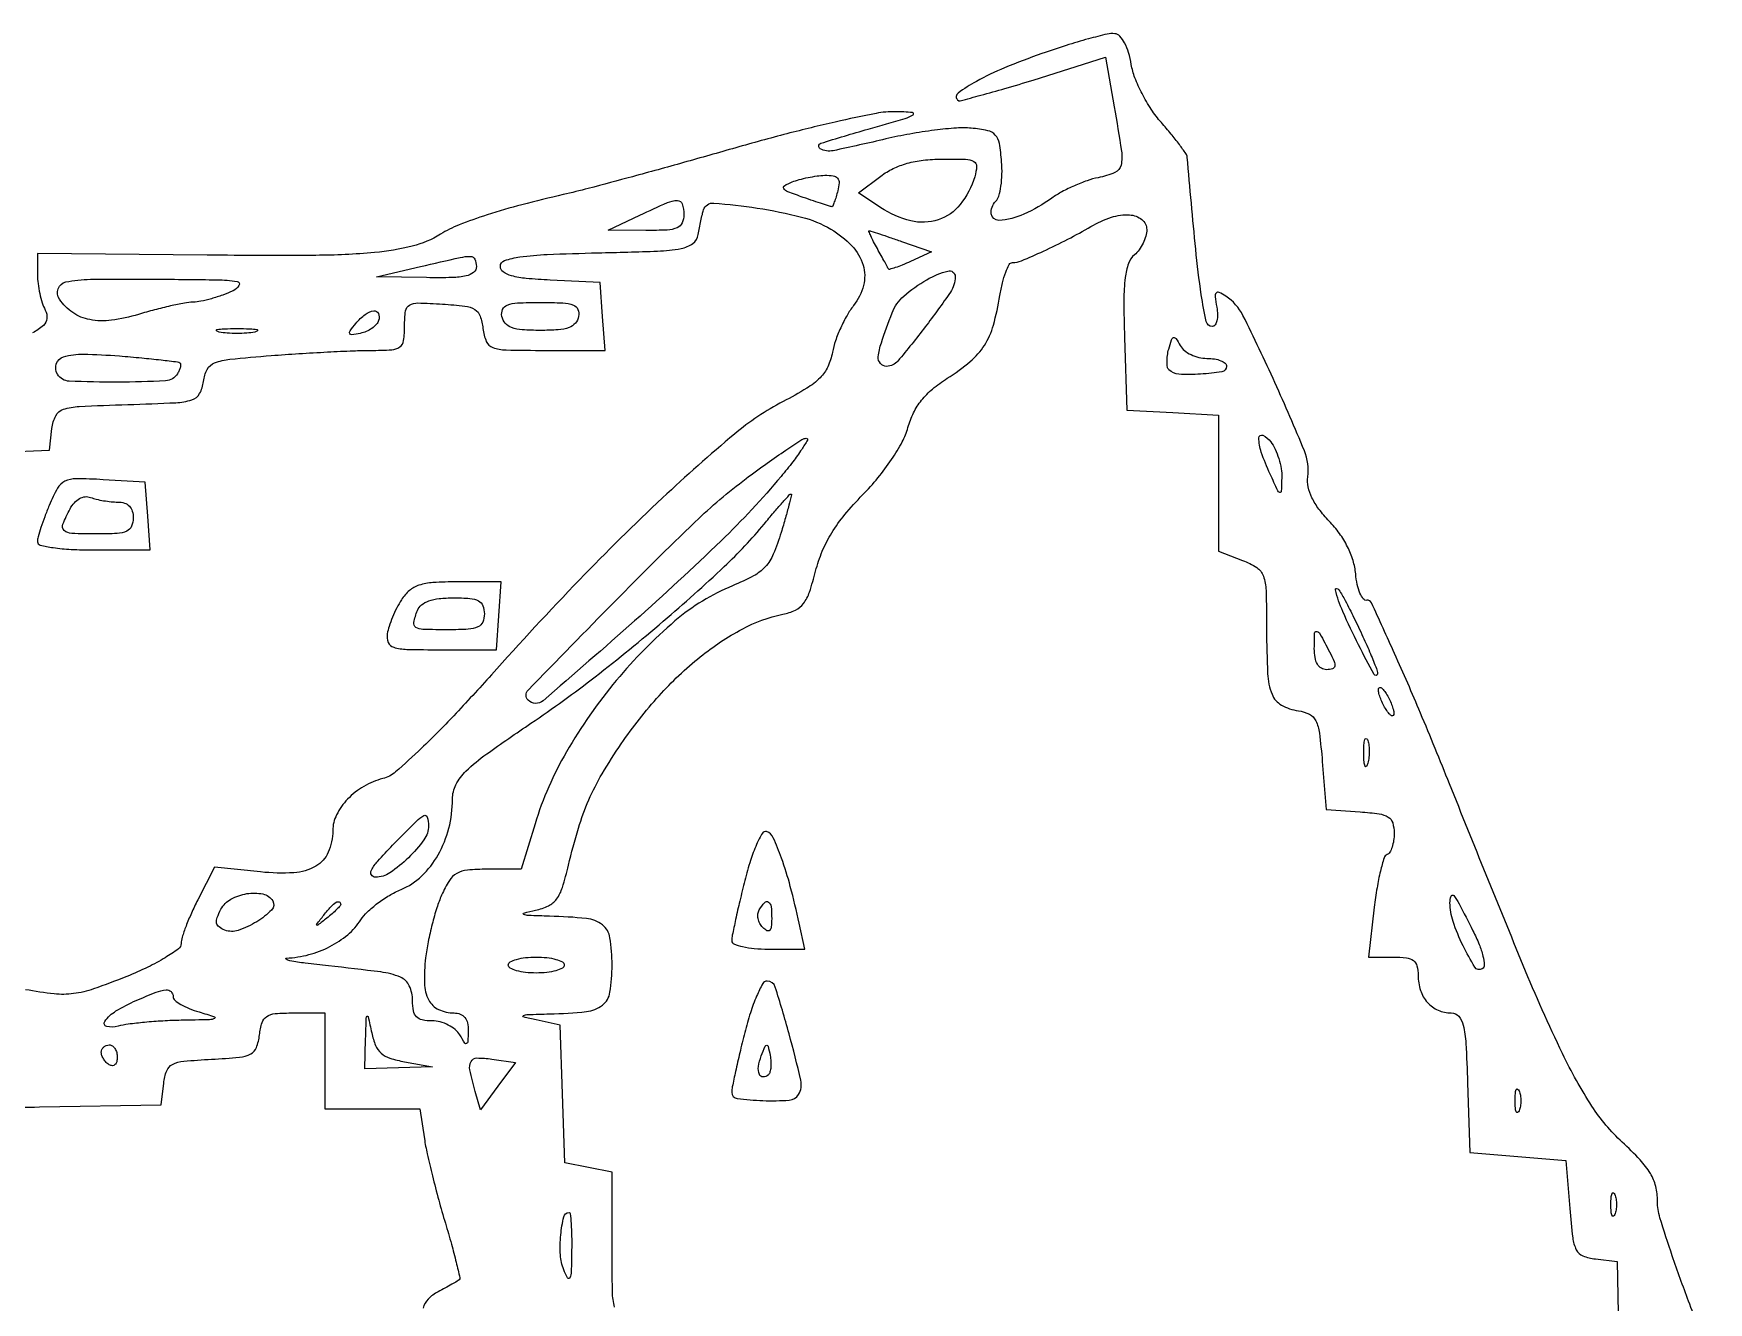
# Model space of a CAD drawing. Extents: x 283 to 3298, y 79 to 3222.
# Drawn here: x 3028.5 to 3238.4, y 1882.7 to 2041.7 of the extents above; entities that cross this region are included whole.
import ezdxf

# ---------------------------------------------------------------- set-up
doc = ezdxf.new("R2010")
doc.units = 0

msp = doc.modelspace()

# ---------------------------------------------------------------- linework, layer by layer
for points in [[(3238.323654, 1876.78586, -0.007104), (3235.901955, 1882.883553, -0.009122), (3233.857573, 1888.561678, -0.007312), (3232.308937, 1893.351199, -0.074665), (3232, 1895.4085, 0.059962), (3231.775055, 1897.277498, 0.07475), (3231.112861, 1898.894059, 0.054485), (3229.826391, 1900.597377, 0.01759), (3227.57492, 1902.824177, -0.063568), (3223.791891, 1907.323589, -0.030733), (3220.107966, 1913.898673, -0.0148), (3215.184863, 1924.932917, -0.002156), (3205.943139, 1947.690314, 0.003992), (3202.299868, 1956.568061, 0.006562), (3199.059538, 1964.012568, 0.001759), (3196.160149, 1970.381979, 0.341401), (3195.570942, 1970.690314, -0.282115), (3195.137051, 1970.860637, -0.062331), (3194.72066, 1971.58403, -0.047439), (3194.380376, 1972.672564, -0.029275), (3194.180241, 1974, 0.051794), (3193.848505, 1975.68311, 0.041568), (3193.161304, 1977.39773, 0.039419), (3192.154555, 1979.065596, 0.03601), (3190.87035, 1980.609399, -0.029474), (3189.578192, 1982.122142, -0.049297), (3188.705107, 1983.547868, -0.05976), (3188.243606, 1984.888309, -0.085022), (3188.190109, 1986.144381, 0.129958), (3187.758346, 1989.411382, 0.009126), (3184.062903, 1997.957854, 0.00898), (3180.055729, 2006.374934, 0.133784), (3177.905632, 2008.785861, 0.032853), (3177.057866, 2009.261015, 0.344322), (3176.694047, 2009.180405, 0.207225), (3176.56252, 2008.7245, 0.015273), (3176.772209, 2007.41128, -0.0394), (3176.874353, 2006.487495, -0.065286), (3176.796944, 2005.708314, -0.09496), (3176.564238, 2005.185481, -0.245428), (3176.209127, 2005, -0.352005), (3175.454533, 2005.606377, -0.017444), (3174.837224, 2008.959332, -0.012665), (3174.137711, 2014.67132, -0.001885), (3173.063815, 2026.215204, 0.131013), (3172.905435, 2026.649719, 0.007969), (3172.087662, 2027.780762, 0.011451), (3171.049215, 2029.105464, 0.008195), (3169.830353, 2030.540436, -0.03439), (3168.565008, 2032.198782, -0.026351), (3167.411371, 2034.166205, -0.026955), (3166.519558, 2036.143277, -0.052226), (3166.065139, 2037.814467, 0.032505), (3165.723294, 2039.300374, 0.050902), (3165.221654, 2040.510995, 0.064295), (3164.62285, 2041.344537, 0.174117), (3163.984786, 2041.67239, 0.091526), (3163.042397, 2041.622705, 0.007873), (3160.696037, 2041.02117, 0.010181), (3157.903113, 2040.196625, 0.007722), (3154.874064, 2039.183156, 0.013479), (3150.187133, 2037.390703, 0.027704), (3146.646134, 2035.690573, 0.033327), (3144.365625, 2034.229973, 0.458596), (3144.301058, 2033.365609, 0.264901), (3144.617179, 2033.278973, 0.002142), (3147.219911, 2033.956599, 0.006908), (3150.234543, 2034.800009, 0.004299), (3153.746947, 2035.868123), (3162.843445, 2038.720027), (3163.921723, 2032.528101, -0.004879), (3164.836308, 2026.954923, -0.093949), (3164.776138, 2025.209076, -0.241214), (3163.998755, 2024.277059, -0.051253), (3161.915842, 2023.633168, 0.034459), (3160.537304, 2023.257154, 0.019896), (3158.936647, 2022.627163, 0.019817), (3157.373113, 2021.863433, 0.031203), (3156.104847, 2021.074658, -0.048166), (3152.605541, 2019.059367, -0.092403), (3149.471644, 2018.285873, -0.401027), (3148.512159, 2019.102416, -0.225805), (3149.068221, 2020.668221, 0.126965), (3149.460164, 2021.332857, 0.032479), (3149.729175, 2022.562925, 0.030959), (3149.861426, 2024.05385, 0.027099), (3149.818221, 2025.618221, 0.021418), (3149.527812, 2027.936397, 0.143025), (3149.025767, 2028.971536, 0.158238), (3148.07073, 2029.519905, 0.027908), (3146, 2029.836146, 0.042635), (3144.178104, 2029.855329, 0.012799), (3141.415748, 2029.577369, 0.012729), (3138.318811, 2029.10507, 0.013479), (3135.30893, 2028.483169, -0.005795), (3128.710144, 2027.013652, -0.180403), (3127.082104, 2027.258769, -0.658551), (3127.150407, 2027.937234, -0.007228), (3133.085227, 2029.716542, 0.001903), (3137.729531, 2031.055212, 0.071248), (3138.724428, 2031.507519, 0.719138), (3138.652627, 2031.794616, 0.014893), (3136.5, 2031.900257, 0.053653), (3134.091171, 2031.687851, 0.006778), (3128.975, 2030.604271, 0.007894), (3122.919297, 2029.134812, 0.006484), (3116.5, 2027.380233, -0.001785), (3109.962508, 2025.527145, -0.001903), (3103.550115, 2023.7605, -0.001806), (3098.023334, 2022.281868, -0.008856), (3094.883371, 2021.513162, 0.008666), (3089.704161, 2020.247313, 0.013811), (3085.328991, 2018.967106, 0.015935), (3081.83679, 2017.715464, 0.043901), (3079.5, 2016.546738, -0.076109), (3075.970318, 2015.056149, -0.03965), (3071.249327, 2014.253539, -0.02089), (3063.889177, 2013.904662, -0.003815), (3050.25, 2013.93248), (3029, 2014.137984), (3029, 2011.503251, 0.030996), (3029.070823, 2010.361901, 0.022687), (3029.284772, 2009.110368, 0.023071), (3029.597339, 2007.939238, 0.046145), (3029.969438, 2007.057107, -0.145347), (3030.186868, 2005.999292, -0.188362), (3029.752481, 2005.118799, -0.071641), (3028.389042, 2004.191839, -0.009509)], [(3018.5, 1989), (3030.5, 1989.5), (3030.812882, 1992.213306, -0.088822), (3031.295014, 1993.817327, -0.201605), (3032.242288, 1994.621305, -0.064852), (3034.232407, 1994.975959, -0.003909), (3040.312882, 1995.213306, 0.004023), (3046.315827, 1995.448999, 0.062223), (3048.347012, 1995.800963, 0.194782), (3049.314195, 1996.584062, 0.097777), (3049.802511, 1998.105832, -0.092855), (3050.270916, 1999.616042, -0.182042), (3051.200043, 2000.438753, -0.066512), (3053.113927, 2000.890428, -0.00531), (3058.302511, 2001.349838, -0.003435), (3061.752649, 2001.594599, -0.003062), (3065.340425, 2001.802309, -0.003073), (3068.568094, 2001.949462, -0.009501), (3070.75, 2001.994006, 0.013771), (3073.388437, 2002.070413, 0.142874), (3074.401695, 2002.429202, 0.206058), (3074.87721, 2003.222078, 0.033462), (3075, 2005.054791, -0.032503), (3075.122592, 2006.938633, -0.233098), (3075.61379, 2007.675461, -0.138501), (3076.665028, 2007.943376, -0.009593), (3079.75, 2007.804791, -0.01391), (3082.558363, 2007.545983, -0.106113), (3083.805764, 2007.117114, -0.175693), (3084.462855, 2006.305172, -0.054549), (3084.816422, 2004.75, 0.069967), (3085.239818, 2003.120863, 0.212664), (3086.052077, 2002.352336, 0.079657), (3087.71197, 2002.050839, 0.005175), (3092.62392, 2002), (3100.114996, 2002), (3099.807498, 2006.25), (3099.5, 2010.5), (3093.25, 2010.797717, -0.011466), (3090.246556, 2011.009899, -0.043772), (3088.401548, 2011.347441, -0.084336), (3087.357722, 2011.834666, -0.246257), (3087, 2012.516939, -0.322085), (3087.532557, 2013.257906, -0.046586), (3089.451648, 2013.709917, -0.024389), (3092.872024, 2014.01667, -0.004434), (3099.237824, 2014.219221, 0.003287), (3106.684841, 2014.439075, 0.035907), (3109.662675, 2014.761549, 0.114216), (3111.119186, 2015.389579, 0.196793), (3111.796374, 2016.5, -0.007388), (3111.944916, 2017.346131, -0.006282), (3112.126076, 2018.234692, -0.006341), (3112.311438, 2019.039506, -0.017727), (3112.468385, 2019.596823, -0.348796), (3113.755901, 2020.458214, -0.017094), (3119.195983, 2019.82571, -0.025275), (3124.737754, 2018.69962, -0.069508), (3128.419139, 2017.187218, -0.069983), (3131.053662, 2015.107147, -0.118905), (3132.456203, 2012.69144, -0.135405), (3132.507842, 2010.129577, -0.104755), (3131.268747, 2007.614527, 0.037359), (3130.441348, 2006.38367, 0.022803), (3129.645565, 2004.823063, 0.022797), (3128.994763, 2003.195391, 0.037148), (3128.611777, 2001.7587, -0.062251), (3128.030898, 1999.949028, -0.08813), (3127.062824, 1998.566116, -0.060089), (3125.396541, 1997.261618, -0.015692), (3122.430456, 1995.591596, 0.054362), (3116.333637, 1991.509137, 0.013481), (3107.328257, 1983.520968, 0.012832), (3096.918487, 1973.259289, 0.009387), (3085.878077, 1961.363583, -0.006977), (3081.153675, 1956.223726, -0.012669), (3077.129137, 1952.176582, -0.011143), (3073.854353, 1949.18295, -0.118648), (3072.266428, 1948.352021, 0.071224), (3069.894276, 1947.382164, 0.068898), (3067.859419, 1945.776983, 0.074635), (3066.474354, 1943.821712, 0.117367), (3066, 1941.828741, -0.103079), (3065.437597, 1939.129707, -0.161567), (3063.868564, 1937.380774, -0.115962), (3061.117407, 1936.564866, -0.040411), (3056.959374, 1936.662035), (3051.176584, 1937.266456), (3049.088292, 1933.173066, 0.012443), (3048.288804, 1931.504638, 0.014385), (3047.613436, 1929.876485, 0.013499), (3047.121251, 1928.473688, 0.077767), (3047, 1927.698827, -0.238874), (3046.651753, 1927.011485, -0.02217), (3045.019293, 1925.921901, -0.024454), (3042.823169, 1924.735482, -0.015926), (3040.184376, 1923.574224, -0.011531), (3036.035441, 1922.014171, -0.051681), (3033.513375, 1921.414784, -0.059649), (3031.095214, 1921.38842, -0.018638), (3027.500717, 1921.915235, 0.006365)], [(3101.319938, 1882.143653, -0.064622), (3101.043747, 1884.05222, -0.003662), (3101, 1890.025), (3101, 1899.05), (3098.037218, 1899.642556), (3095.074437, 1900.235113), (3094.787218, 1908.86016), (3094.5, 1917.485208), (3091.5, 1918.124289, -0.008727), (3089.908969, 1918.492364, -0.710369), (3089.892926, 1918.668774, -0.098216), (3090.453857, 1918.800339, -0.00231), (3093.168213, 1918.881685, 0.01833), (3097.796759, 1919.169001, 0.142077), (3099.787233, 1919.966138, 0.190966), (3100.738863, 1921.589469, 0.038228), (3101, 1925, 0.038228), (3100.738863, 1928.410531, 0.190966), (3099.787233, 1930.033862, 0.142077), (3097.796759, 1930.830999, 0.01833), (3093.168213, 1931.118315, -0.002655), (3090.535721, 1931.199025, -0.092849), (3089.936434, 1931.333746, -0.71341), (3089.950078, 1931.515724, -0.010981), (3091.424966, 1931.868315, 0.059539), (3093.031613, 1932.421567, 0.122991), (3094.044861, 1933.266949, 0.082544), (3094.776889, 1934.722424, 0.017035), (3095.537306, 1937.5, -0.014594), (3096.782343, 1942.13647, -0.02961), (3098.079346, 1945.681576, -0.030855), (3099.748856, 1948.955061, -0.017333), (3102.150886, 1952.719305, -0.032319), (3106.896072, 1958.742682, -0.040899), (3112.045721, 1963.609557, -0.045782), (3117.309213, 1967.087615, -0.071954), (3122.394256, 1968.936661, 0.060562), (3123.967879, 1969.468774, 0.118951), (3124.986294, 1970.298816, 0.082041), (3125.737463, 1971.719229, 0.018522), (3126.50975, 1974.348459, -0.037293), (3127.343134, 1976.836522, -0.038709), (3128.528595, 1979.140863, -0.034792), (3130.172416, 1981.433356, -0.021551), (3132.394761, 1983.893155, 0.023231), (3134.309868, 1986.027245, 0.023017), (3136.02499, 1988.336178, 0.024291), (3137.361539, 1990.544331, 0.05664), (3138.081999, 1992.334807, -0.046148), (3138.780324, 1994.180924, -0.055044), (3139.774415, 1995.753077, -0.051079), (3141.153012, 1997.15815, -0.032447), (3143.009735, 1998.506146, 0.033713), (3145.888178, 2000.607051, 0.076899), (3147.655698, 2002.624738, 0.073395), (3148.778131, 2005.14237, 0.02858), (3149.595963, 2008.874756, -0.020085), (3149.914303, 2010.455504, -0.030882), (3150.327485, 2011.788209, -0.031458), (3150.770195, 2012.765686, -0.277466), (3151.159927, 2013, 0.099306), (3152.304206, 2013.229532, 0.008501), (3155.056196, 2014.435223, 0.011765), (3158.107156, 2015.922033, 0.012786), (3161, 2017.512011, -0.052342), (3163.568761, 2018.670066, -0.093911), (3165.854272, 2018.972767, -0.154669), (3167.385662, 2018.39197, -0.229241), (3168, 2017.122445, -0.068897), (3167.887546, 2016.310211, -0.044574), (3167.548942, 2015.422077, -0.044163), (3167.052223, 2014.596418, -0.062131), (3166.464485, 2013.970525, 0.136106), (3165.711242, 2012.887091, 0.054313), (3165.298104, 2011.110244, 0.030695), (3165.133946, 2008.310354, 0.007141), (3165.214485, 2003.59808), (3165.5, 1994.5), (3171.25, 1994.200096), (3177, 1993.900192), (3177, 1985.363232), (3177, 1976.826272), (3180, 1975.693898, -0.054047), (3181.788701, 1974.787745, -0.166243), (3182.613991, 1973.734023, -0.077236), (3182.945251, 1971.921651, -0.006145), (3183.015313, 1967.030762, 0.011075), (3183.149109, 1961.499058, 0.081872), (3183.696438, 1958.927524, 0.17287), (3184.877087, 1957.568971, 0.093666), (3187, 1956.850815, -0.081352), (3188.395578, 1956.416415, -0.167896), (3189.184618, 1955.609175, -0.080032), (3189.634395, 1954.054317, -0.009681), (3190, 1950.5), (3190.5, 1944.5), (3194.75, 1944.192502, -0.01626), (3197.139285, 1943.941318, -0.106171), (3198.267044, 1943.531173, -0.183796), (3198.818007, 1942.801737, -0.07096), (3199, 1941.525836, -0.035032), (3198.934935, 1940.598314, -0.044362), (3198.740177, 1939.761756, -0.050785), (3198.455865, 1939.123186, -0.174239), (3198.115497, 1938.833333, 0.233166), (3197.734967, 1938.4267, 0.013988), (3197.281172, 1936.761979, 0.018627), (3196.854938, 1934.669027, 0.01249), (3196.51731, 1932.25), (3195.803626, 1926), (3198.901813, 1926, -0.028129), (3200.542719, 1925.907614, -0.132292), (3201.413241, 1925.564408, -0.175848), (3201.858963, 1924.890078, -0.059049), (3202, 1923.7, 0.080022), (3202.300879, 1921.83205, 0.10166), (3203.169889, 1920.32141, 0.10881), (3204.510103, 1919.345518, 0.10352), (3206.161067, 1919, -0.215444), (3207.090121, 1918.580196, -0.123588), (3207.664189, 1917.466839, -0.043674), (3207.99243, 1915.184552, -0.005635), (3208.211067, 1910.25), (3208.5, 1901.5), (3214.5, 1901), (3220.5, 1900.5), (3221, 1894.5, 0.009101), (3221.373436, 1890.827743, 0.088378), (3221.827632, 1889.337538, 0.181762), (3222.657417, 1888.581304, 0.066279), (3224.224298, 1888.186058), (3226.948597, 1887.872115), (3227.224298, 1872.686058)], [(3024.5, 1843.196565, 0.000012), (3034.199891, 1845.86297, 0.000008), (3045.178125, 1848.881239, 0.000008), (3055.730975, 1851.782921, 0.000017), (3064, 1854.057063, -0.000703)], [(3019.18861, 1907.00217, -0.00197), (3029.25, 1907.223954), (3044.5, 1907.5), (3044.811785, 1910.20194, -0.063004), (3045.192584, 1911.753139, -0.18729), (3045.915448, 1912.549819, -0.093491), (3047.330225, 1912.952371, -0.009605), (3050.811785, 1913.20194, 0.009539), (3054.311954, 1913.452382, 0.095089), (3055.718093, 1913.856899, 0.188576), (3056.436152, 1914.662025, 0.060315), (3056.816422, 1916.25, -0.045885), (3057.138247, 1917.788061, -0.176427), (3057.718018, 1918.555112, -0.125467), (3058.78538, 1918.914371, -0.018763), (3061.066422, 1919), (3065, 1919), (3065, 1913), (3065, 1907), (3070.954687, 1907), (3076.909374, 1907), (3077.480023, 1903.25, 0.017347), (3077.837128, 1901.349178, 0.005789), (3078.487841, 1898.594532, 0.005753), (3079.27946, 1895.558404, 0.006531), (3080.109557, 1892.667554, -0.005265), (3080.874741, 1890.027973, -0.00845), (3081.465467, 1887.759273, -0.003077), (3081.923111, 1885.819349, -0.280876), (3081.834221, 1885.553009, -0.044058), (3081.600807, 1885.388838, -0.003282), (3080.924213, 1885.002929, -0.00453), (3080.108783, 1884.554569, -0.003424), (3079.205653, 1884.076537, 0.07903), (3077.955201, 1883.149982, 0.13251), (3077.318713, 1882.017096, 0.064765)]]:
    msp.add_lwpolyline(points, format="xyb")
for points in [[(3146.449107, 2023.75, -0.094364), (3144.625839, 2020.281532, -0.14612), (3141.869353, 2018.361253, -0.140971), (3138.434142, 2018.230015, -0.085456), (3134.680221, 2019.872352), (3131.860442, 2021.731526), (3134.680221, 2023.834083, -0.048372), (3136.23124, 2024.77235, -0.043745), (3137.986066, 2025.432746, -0.03942), (3139.996939, 2025.827203, -0.027088), (3142.317388, 2025.96832, -0.008326), (3145.299354, 2025.938275, -0.117031), (3146.327173, 2025.665152, -0.29071), (3146.677238, 2025.042601, -0.060629)], [(3129.289749, 2022, -0.010264), (3129.072367, 2021.233379, -0.016269), (3128.851592, 2020.5875, -0.010329), (3128.645094, 2020.074319, -0.300477), (3128.532592, 2020, -0.07776), (3128.361296, 2020.026802, -0.001138), (3127.383723, 2020.342851, -0.003086), (3126.25043, 2020.71985, -0.002029), (3124.950349, 2021.167153, -0.007894), (3123.025771, 2021.872334, -0.145111), (3122.515371, 2022.26456, -0.443118), (3122.592533, 2022.632235, -0.039203), (3123.551126, 2023.096868, -0.027257), (3124.45336, 2023.394326, -0.015954), (3125.560955, 2023.656073, -0.015927), (3126.689188, 2023.847774, -0.025974), (3127.65638, 2023.929715, -0.044046), (3128.708421, 2023.871317, -0.183233), (3129.254593, 2023.568721, -0.192641), (3129.447017, 2022.991544, -0.04928)], [(3110, 2019, -0.105984), (3109.776688, 2017.958318, -0.190923), (3109.159528, 2017.358523, -0.087526), (3107.900605, 2017.078037, -0.012534), (3105.25, 2017.026224), (3100.5, 2017.052447), (3104.5, 2018.945276, -0.006555), (3107.927107, 2020.512355, -0.101804), (3109.184345, 2020.784084, -0.330639), (3109.795116, 2020.339979, -0.076009)], [(3137.273022, 2015.655948), (3141.046044, 2014.342009), (3138.393796, 2013.133564, -0.010035), (3137.36818, 2012.690896, -0.016682), (3136.485168, 2012.364535, -0.010669), (3135.766321, 2012.142697, -0.37955), (3135.620774, 2012.212559, 0.023997), (3135.527437, 2012.407893, 0.001035), (3135.165801, 2013.076502, 0.001765), (3134.732427, 2013.867127, 0.001257), (3134.241526, 2014.75, -0.007954), (3133.777169, 2015.612125, -0.014359), (3133.428656, 2016.33464, -0.009653), (3133.185623, 2016.907204, -0.549909), (3133.241526, 2016.984944, -0.064239), (3133.431008, 2016.949192, -0.000912), (3134.532399, 2016.588341, -0.002516), (3135.80833, 2016.160597, -0.001653)], [(3084, 2012.5, -0.226364), (3083.654357, 2011.775655, -0.115977), (3082.727036, 2011.328367, -0.049528), (3080.961975, 2011.116388, -0.009626), (3077.75, 2011.112219), (3071.5, 2011.224437), (3077, 2012.5, -0.001831), (3081.977181, 2013.635116, -0.055197), (3083.251402, 2013.776213, -0.292357), (3083.795823, 2013.428131, -0.108694)], [(3053.5, 2009.463885, -0.020499), (3052.20475, 2008.933877, -0.017233), (3050.79375, 2008.477297, -0.017578), (3049.475222, 2008.149963, -0.045087), (3048.5, 2008.03428, 0.038568), (3047.422407, 2007.920655, 0.009306), (3045.663023, 2007.562608, 0.009497), (3043.653959, 2007.074425, 0.0093), (3041.650716, 2006.507127, -0.040146), (3038.276058, 2005.77261, -0.080983), (3035.562361, 2005.847389, -0.101755), (3033.423374, 2006.73157, -0.097124), (3031.765313, 2008.399704, -0.232954), (3031.590491, 2009.726723, -0.265182), (3032.539184, 2010.568249, -0.049376), (3035.628062, 2010.904724, -0.00405), (3043.75, 2010.918781, -0.001954), (3051.488092, 2010.839253, -0.033498), (3054.015532, 2010.633685, -0.529219), (3054.250471, 2010.146295, -0.155504)], [(3144, 2011.236652, -0.152044), (3143.396249, 2009.297104, -0.012341), (3140.226621, 2004.933717, -0.010228), (3136.819484, 2000.662806, -0.222825), (3135.406045, 2000, -0.218712), (3134.623974, 2000.359283, -0.205563), (3134.360007, 2001.200585, -0.057406), (3134.742989, 2002.944881, -0.006756), (3136.087459, 2006.693924, -0.124847), (3137.543517, 2008.793946, -0.04878), (3140.439676, 2010.855659, -0.065423), (3143.081237, 2011.943065, -0.49254)], [(3071.750467, 2005.75, -0.105041), (3071.453828, 2005.244562, -0.054749), (3070.902719, 2004.759869, -0.050949), (3070.200973, 2004.367188, -0.05429), (3069.448966, 2004.134661, -0.016462), (3068.395182, 2003.966234, -0.332895), (3068.130014, 2004.117054, -0.269635), (3068.168979, 2004.452027, -0.012546), (3068.904277, 2005.384661, -0.054734), (3070.060251, 2006.50269, -0.133711), (3071.144934, 2006.95301, -0.338837), (3071.71991, 2006.619413, -0.180186)], [(3096.809629, 2006.25, -0.133372), (3096.396791, 2005.407081, -0.125966), (3095.606131, 2004.866656, -0.069797), (3094.254804, 2004.579204, -0.017558), (3092, 2004.5, -0.017558), (3089.745196, 2004.579204, -0.069797), (3088.393869, 2004.866656, -0.125966), (3087.603209, 2005.407081, -0.133372), (3087.190371, 2006.25, -0.147978), (3087.282804, 2007.139275, -0.209079), (3087.851805, 2007.681364, -0.077062), (3089.167761, 2007.941473, -0.010331), (3092, 2008, -0.010331), (3094.832239, 2007.941473, -0.077062), (3096.148195, 2007.681364, -0.209079), (3096.717196, 2007.139275, -0.147978)], [(3056.25, 2004.294267, -0.029693), (3055.225293, 2004.159351, -0.017887), (3054, 2004.115502, -0.017887), (3052.774707, 2004.159351, -0.029693), (3051.75, 2004.294267, -0.142433), (3051.439977, 2004.453014, -0.611425), (3051.482812, 2004.600334, -0.039503), (3052.38851, 2004.701569, -0.008087), (3054, 2004.727636, -0.008087), (3055.61149, 2004.701569, -0.039503), (3056.517188, 2004.600334, -0.611425), (3056.560023, 2004.453014, -0.142433)], [(3175.54969, 2001, -0.038928), (3176.487973, 2000.926839, -0.058027), (3177.280221, 2000.70625, -0.076293), (3177.820073, 2000.382815, -0.223288), (3178, 2000, -0.367056), (3177.425755, 1999.323158, -0.025638), (3174.755074, 1999.021753, -0.028221), (3172.009595, 1999.008878, -0.1855), (3170.775429, 1999.557905, -0.156441), (3170.595336, 1999.908067, -0.039253), (3170.539353, 2000.555905, -0.036234), (3170.590405, 2001.343861, -0.029669), (3170.755207, 2002.171913, -0.01332), (3171.092144, 2003.333069, -0.245789), (3171.356043, 2003.593987, -0.330625), (3171.660703, 2003.4859, -0.020263), (3172.196135, 2002.614009, 0.097531), (3172.721564, 2001.996055, 0.055842), (3173.553831, 2001.474115, 0.05278), (3174.545422, 2001.11989, 0.059479)], [(3046.850136, 2000.428218, -0.217508), (3046.938917, 2000.240634, -0.059285), (3046.903793, 1999.906471, -0.048514), (3046.767891, 1999.496522, -0.034142), (3046.541119, 1999.066531, -0.24654), (3045.054754, 1998.188075, -0.011481), (3039.018852, 1998.02275, -0.011435), (3032.98024, 1998.134154, -0.248935), (3031.5, 1999, -0.223782), (3031.35132, 2000.307055, -0.243612), (3032.267483, 2001.18806, -0.076893), (3034.758555, 2001.52499, -0.015199), (3039.271923, 2001.301667, -0.00343), (3042.067563, 2001.058683, -0.005298), (3044.479605, 2000.806545, -0.001904), (3046.547595, 2000.56021, -0.145523)], [(3122.182926, 1986.218485, -0.026255), (3114.672772, 1978.149464, -0.011133), (3103.819279, 1968.109253, -0.003545), (3092.352534, 1958.110048, -0.392313), (3090.486275, 1958.180392, -0.409882), (3090.477004, 1959.432194, -0.001621), (3101.295696, 1970.504146, -0.00687), (3111.415523, 1980.515, -0.030515), (3117.782866, 1985.935358, -0.005532), (3120.417901, 1987.869372, -0.008183), (3122.774508, 1989.501507, -0.004311), (3124.790401, 1990.82439, -0.141105), (3125.343118, 1990.990387, -0.578319), (3125.478794, 1990.760697, -0.017461), (3124.762598, 1989.592606, -0.018373), (3123.659479, 1988.0529, -0.009656)], [(3184.918781, 1986.05887, -0.004784), (3184.847022, 1984.322261, -0.487479), (3184.674572, 1984.201021, -0.212663), (3184.43136, 1984.411543, -0.00221), (3183.463885, 1986.5, -0.022482), (3182.348476, 1989.257005, -0.089291), (3182.056217, 1991.052283, -0.548573), (3182.557389, 1991.359948, -0.118123), (3183.531803, 1990.55887, -0.054019), (3184.088474, 1989.629419, -0.033191), (3184.544859, 1988.436279, -0.033016), (3184.842823, 1987.180524, -0.049714)], [(3030.471226, 1982.585376, 0.009524), (3029.907936, 1981.161587, 0.01129), (3029.432173, 1979.795387, 0.010187), (3029.081815, 1978.630476, 0.06805), (3029, 1978.032119, 0.345609), (3029.337022, 1977.60278, 0.023642), (3030.959469, 1977.286561, 0.024244), (3033.202449, 1977.068903, 0.012065), (3036.057498, 1977), (3043.114996, 1977), (3042.807498, 1981.25), (3042.5, 1985.5), (3037.221226, 1985.803257, 0.012003), (3033.843278, 1985.91606, 0.114048), (3032.440958, 1985.605803, 0.155728), (3031.515669, 1984.737167, 0.028061)], [(3039.081787, 1983, -0.078953), (3039.905409, 1982.86913, -0.123399), (3040.510223, 1982.489341, -0.119873), (3040.875623, 1981.859829, -0.071952), (3041, 1981, -0.102588), (3040.785276, 1979.964475, -0.188085), (3040.1875, 1979.361111, -0.090841), (3038.979415, 1979.069261, -0.013964), (3036.5, 1979, -0.009712), (3033.286351, 1979.062427, -0.177824), (3032.356529, 1979.445521, -0.311905), (3032.180339, 1980.221293, -0.027516), (3033.076692, 1982.143301, -0.058907), (3033.618054, 1982.9194, -0.084441), (3034.271231, 1983.442821, -0.099754), (3034.972763, 1983.666172, -0.119511), (3035.65848, 1983.577559, 0.032717), (3036.372465, 1983.355918, 0.017113), (3037.284928, 1983.169658, 0.016949), (3038.237496, 1983.041976, 0.024843)], [(3122.189121, 1979.203707, -0.024279), (3121.199438, 1976.460882, -0.085942), (3120.198957, 1974.8872, -0.086373), (3118.730324, 1973.745701, -0.024673), (3116.108666, 1972.514481, 0.079406), (3108.881738, 1968.10144, 0.042765), (3101.533195, 1960.652798, 0.041757), (3095.284247, 1951.706041, 0.05694), (3091.343906, 1942.701003), (3089.588414, 1937), (3085.341124, 1937, 0.022294), (3082.876899, 1936.890072, 0.10769), (3081.546914, 1936.473243, 0.124561), (3080.610303, 1935.572083, 0.034191), (3079.641969, 1933.75, 0.028641), (3079.045384, 1932.178698, 0.013785), (3078.453817, 1930.106101, 0.013619), (3077.954005, 1927.904382, 0.018971), (3077.635985, 1925.909067, 0.037003), (3077.488331, 1922.711608, 0.112576), (3078.027415, 1920.618165, 0.165806), (3079.262135, 1919.430606, 0.109765), (3081.2, 1919, -0.091667), (3081.985149, 1918.854835, -0.135496), (3082.545834, 1918.441723, -0.115161), (3082.872938, 1917.741713, -0.055391), (3082.969591, 1916.75, -0.006911), (3082.932615, 1915.397642, -0.278133), (3082.77592, 1915.160399, -0.379172), (3082.541728, 1915.227821, -0.009556), (3081.919901, 1916.25, 0.089234), (3081.349492, 1916.919828, 0.055117), (3080.480255, 1917.485938, 0.053054), (3079.463196, 1917.870085, 0.063869), (3078.45031, 1918, -0.047781), (3077.211448, 1918.118658, -0.153871), (3076.491993, 1918.508272, -0.14929), (3076.113404, 1919.248556, -0.044115), (3076, 1920.531385, 0.10746), (3075.594328, 1922.397129, 0.189787), (3074.476243, 1923.475858, 0.06637), (3072.009596, 1924.131582, 0.005586), (3065.452125, 1924.896411, -0.004717), (3062.562737, 1925.228325, -0.014758), (3060.629927, 1925.527009, -0.103525), (3060.161514, 1925.719087, -0.720328), (3060.202947, 1925.866984, 0.052545), (3063.010081, 1926.30321, 0.053966), (3065.638044, 1927.313403, 0.056691), (3067.869547, 1928.801307, 0.072482), (3069.505613, 1930.64891, -0.058098), (3070.34341, 1931.651478, -0.028081), (3071.621688, 1932.733585, -0.027397), (3073.096904, 1933.724639, -0.035262), (3074.555625, 1934.458795, 0.092486), (3077.140699, 1936.153289, 0.072344), (3079.206214, 1938.805422, 0.067408), (3080.544224, 1942.129868, 0.062086), (3081, 1945.786221, -0.118994), (3081.436536, 1947.594528, -0.082361), (3082.695268, 1949.291862, -0.03771), (3085.286829, 1951.443703, -0.005704), (3090.829405, 1955.285982, 0.016139), (3098.880064, 1961.119345, 0.011895), (3107.420155, 1968.06927, 0.011892), (3115.062089, 1974.917426, 0.031839), (3120.05671, 1980.25, -0.003829), (3121.259362, 1981.687478, -0.006066), (3122.313929, 1982.898438, -0.001894), (3123.239024, 1983.927187, -0.211735), (3123.403259, 1984, -0.485657), (3123.478229, 1983.904705, -0.002575), (3123.152887, 1982.591089, -0.007847), (3122.735069, 1981.043084, -0.004605)], [(3074.602054, 1970.75, 0.025268), (3074.02498, 1969.742271, 0.018578), (3073.485548, 1968.573437, 0.018867), (3073.057147, 1967.42663, 0.039205), (3072.829001, 1966.5, 0.140955), (3072.955934, 1965.420278, 0.224257), (3073.634817, 1964.809679, 0.067065), (3075.274791, 1964.549479, 0.005855), (3079.5, 1964.5), (3086.5, 1964.5), (3086.807498, 1968.75), (3087.114996, 1973), (3081.580551, 1973, 0.014578), (3078.559816, 1972.91191, 0.063482), (3076.803949, 1972.583134, 0.100517), (3075.609016, 1971.911192, 0.072021)], [(3085, 1969, -0.102588), (3084.785276, 1967.964475, -0.188085), (3084.1875, 1967.361111, -0.090841), (3082.979415, 1967.069261, -0.013964), (3080.5, 1967, -0.006114), (3077.295599, 1967.039185, -0.133633), (3076.404619, 1967.305208, -0.319404), (3076.150702, 1967.911462, -0.036195), (3076.606989, 1969.418213, -0.135731), (3077.120644, 1970.113576, -0.081869), (3078.025327, 1970.609442, -0.058118), (3079.342087, 1970.906542, -0.026458), (3081.106989, 1971, -0.018309), (3083.187748, 1970.923779, -0.100676), (3084.263374, 1970.621565, -0.182952), (3084.808218, 1970.018005, -0.093374)], [(3196.904197, 1961.5, -0.775613), (3196.497742, 1961.394442, -0.010238), (3194.54242, 1965.104611, -0.011718), (3192.575426, 1969.270694, -0.044156), (3191.642322, 1972, -0.502159), (3191.780909, 1972.168061, -0.23823), (3192.07081, 1972.003125, -0.025308), (3192.869887, 1970.655383, -0.00734), (3193.964473, 1968.5, -0.006067), (3195.089718, 1966.128832, -0.008339), (3196.039548, 1963.96875, -0.005709), (3196.780952, 1962.14529, -0.093289)], [(3190.899729, 1964.25, -0.017292), (3191.482656, 1963.028193, -0.14378), (3191.558341, 1962.425771, -0.290241), (3191.272994, 1962.10407, -0.070179), (3190.535184, 1962, -0.137726), (3189.882499, 1962.18326, -0.125904), (3189.393923, 1962.684259, -0.089394), (3189.09546, 1963.517282, -0.041455), (3189, 1964.666667, -0.009541), (3189.036739, 1966.591801, -0.467287), (3189.304203, 1966.79868, -0.217585), (3189.70388, 1966.498359, -0.00454)], [(3198.969374, 1956.5, -0.190341), (3198.877628, 1956.267727, -0.335455), (3198.684621, 1956.234375, -0.102785), (3198.374359, 1956.485814, -0.027796), (3198, 1957, -0.026766), (3197.628962, 1957.647707, -0.024204), (3197.315379, 1958.353125, -0.024967), (3197.096832, 1959.012663, -0.067616), (3197.030626, 1959.5, -0.190341), (3197.122372, 1959.732273, -0.335455), (3197.315379, 1959.765625, -0.102785), (3197.625641, 1959.514186, -0.027796), (3198, 1959, -0.026766), (3198.371038, 1958.352293, -0.024204), (3198.684621, 1957.646875, -0.024967), (3198.903168, 1956.987337, -0.067616)], [(3195.692991, 1950.269032, -0.087174), (3195.51666, 1949.883358, -0.597527), (3195.356533, 1949.900903, -0.080377), (3195.235556, 1950.431793, -0.012823), (3195.194949, 1951.5, -0.014395), (3195.212705, 1952.580113, -0.052471), (3195.315079, 1953.257153, -0.333666), (3195.47713, 1953.386009, -0.31318), (3195.655937, 1953.269032, -0.06278), (3195.814405, 1952.671085, -0.030339), (3195.872264, 1951.880008, -0.029507), (3195.832894, 1951.036634, -0.037336)], [(3078, 1942.454545, -0.158092), (3077.425846, 1940.684038, -0.043452), (3075.482188, 1938.441059, -0.043614), (3073.170267, 1936.560965, -0.150004), (3071.342507, 1936, -0.270643), (3070.844252, 1936.291014, -0.257527), (3070.83868, 1936.880446, -0.05992), (3071.645776, 1938.024606, -0.009864), (3073.5, 1940, -0.002705), (3076.498459, 1943.037644, -0.071907), (3077.408217, 1943.719127, -0.478243), (3077.844047, 1943.538531, -0.071567)], [(3117.631496, 1935.583986, 0.003515), (3117.006586, 1933.020063, 0.004733), (3116.479252, 1930.690063, 0.003279), (3116.068993, 1928.732141, 0.05004), (3116, 1928.044484, 0.307402), (3116.275297, 1927.639018, 0.038424), (3117.345215, 1927.306817, 0.034574), (3118.824285, 1927.075521, 0.021504), (3120.579455, 1927), (3125.158911, 1927), (3124.449814, 1930.228497, 0.010292), (3123.336132, 1934.84358, 0.021195), (3122.239378, 1938.392199, 0.021105), (3121.20334, 1940.953774, 0.208574), (3120.359528, 1941.713491, 0.353633), (3119.834138, 1941.516892, 0.028551), (3119.109513, 1940.110727, 0.027833), (3118.348081, 1938.106628, 0.015336)], [(3058.472848, 1933.043932, -0.347885), (3058.338855, 1931.894046, -0.059326), (3056.483283, 1930.433902, -0.055047), (3054.155067, 1929.34293, -0.175424), (3052.464596, 1929.375212, -0.070835), (3051.75157, 1929.772031, -0.187764), (3051.451686, 1930.260807, -0.13663), (3051.51443, 1930.937423, -0.031848), (3051.99206, 1931.985163, -0.144657), (3053.2377, 1933.247561, -0.085915), (3055.250367, 1933.944491, -0.092181), (3057.250913, 1933.900666, -0.205699)], [(3208.869641, 1929.30442, -0.020373), (3209.650804, 1927.584247, -0.037341), (3210.121529, 1926.1192, -0.045906), (3210.282809, 1925.01077, -0.274058), (3210.022825, 1924.514107, -0.413917), (3209.113375, 1924.728313, -0.025523), (3207.634971, 1927.411826, -0.031454), (3206.384236, 1930.457801, -0.081867), (3206, 1932.788791, -0.084394), (3206.144709, 1933.640033, -0.584529), (3206.471433, 1933.698167, -0.052632), (3207.1394, 1932.687003, -0.002901)], [(3067, 1932.622445, -0.184603), (3066.91885, 1932.410139, -0.013803), (3066.485938, 1931.952641, -0.017649), (3065.920402, 1931.425681, -0.012436), (3065.25, 1930.872445, -0.001576), (3064.120493, 1929.99236, -0.377591), (3064, 1930, -0.377591), (3063.99236, 1930.120493, -0.001576), (3064.872445, 1931.25, -0.017685), (3065.76332, 1932.306759, -0.065617), (3066.426111, 1932.869516, -0.241985), (3066.806605, 1932.90695, -0.307699)], [(3121, 1930.8, -0.02285), (3120.95293, 1929.770569, -0.178281), (3120.75, 1929.344219, -0.339454), (3120.413659, 1929.303935, -0.062607), (3119.887132, 1929.712868, -0.074436), (3119.512254, 1930.219746, -0.072722), (3119.298536, 1930.818176, -0.077894), (3119.2733, 1931.413694, -0.11056), (3119.446149, 1931.912868, -0.044558), (3120.138681, 1932.837919, -0.382301), (3120.610971, 1932.889506, -0.217734), (3120.929611, 1932.333642, -0.022936)], [(3095, 1925, -0.277684), (3094.767902, 1924.614308, -0.052312), (3093.971875, 1924.29375, -0.042582), (3092.841111, 1924.072542, -0.027026), (3091.5, 1924, -0.027026), (3090.158889, 1924.072542, -0.042582), (3089.028125, 1924.29375, -0.052312), (3088.232098, 1924.614308, -0.277684), (3088, 1925, -0.277684), (3088.232098, 1925.385692, -0.052312), (3089.028125, 1925.70625, -0.042582), (3090.158889, 1925.927458, -0.027026), (3091.5, 1926, -0.027026), (3092.841111, 1925.927458, -0.042582), (3093.971875, 1925.70625, -0.052312), (3094.767902, 1925.385692, -0.277684)], [(3117.621573, 1916.544484, 0.003536), (3117.000467, 1913.995698, 0.004756), (3116.476337, 1911.678459, 0.003306), (3116.068818, 1909.73138, 0.049968), (3116, 1909.044484, 0.377306), (3116.672461, 1908.280211, 0.023768), (3119.90795, 1908.020471, 0.024768), (3123.203307, 1908.076316, 0.242268), (3124.359118, 1908.772047, 0.198072), (3124.654277, 1910.572478, 0.010214), (3123.172288, 1916.400338, 0.008289), (3121.452608, 1922.247917, 0.328118), (3120.429939, 1923, 0.274715), (3119.882885, 1922.674898, 0.022017), (3119.11543, 1921.103692, 0.024855), (3118.328965, 1919.018303, 0.016211)], [(3046, 1921.028592, 0.223115), (3046.204283, 1920.593585, 0.040382), (3046.954688, 1920.066879, 0.036691), (3048.005263, 1919.549082, 0.025877), (3049.25, 1919.11878, -0.008089), (3051.17683, 1918.528495, -0.682064), (3051.190276, 1918.305296, -0.102291), (3050.554037, 1918.156378, -0.001792), (3047, 1918.076534, 0.009623), (3044.71781, 1917.989488, 0.009231), (3042.408753, 1917.814058, 0.009199), (3040.378639, 1917.584314, 0.032601), (3039.093628, 1917.328822, -0.121923), (3037.678359, 1917.302217, -0.53363), (3037.432644, 1917.942232, -0.103661), (3038.833339, 1919.248171, -0.033351), (3041.370048, 1920.559609, -0.009412), (3043.853343, 1921.585152, -0.068073), (3045.107186, 1921.887852, -0.223556), (3045.732999, 1921.667231, -0.200625)], [(3075.007564, 1912.881641), (3078.5, 1912.263282), (3074.25, 1912.131641), (3070, 1912), (3070.118315, 1915.75, -0.000976), (3070.205123, 1918.340875, -0.191016), (3070.307969, 1918.575619, -0.590633), (3070.433803, 1918.538531, -0.001805), (3070.875878, 1916.5, 0.04614), (3071.365482, 1914.929262, 0.114791), (3072.063438, 1913.957691, 0.103263), (3073.168529, 1913.334516, 0.033118)], [(3039, 1913.440983, -0.066118), (3038.926733, 1912.889346, -0.138808), (3038.70625, 1912.521475, -0.191142), (3038.379648, 1912.392057, -0.139169), (3038, 1912.5, -0.06081), (3037.617485, 1912.806203, -0.051032), (3037.29375, 1913.2129, -0.053229), (3037.073302, 1913.653442, -0.089642), (3037, 1914.059017, -0.105429), (3037.076556, 1914.418051, -0.099231), (3037.29375, 1914.723586, -0.096318), (3037.618268, 1914.928382, -0.092995), (3038, 1915, -0.153634), (3038.381379, 1914.879982, -0.097988), (3038.70625, 1914.542039, -0.080552), (3038.925455, 1914.037096, -0.062283)], [(3120.588397, 1911.255064, -0.196036), (3119.935423, 1910.980347, -0.314698), (3119.456234, 1911.307262, -0.128559), (3119.349074, 1912.308598, -0.056398), (3119.696917, 1913.606872, -0.005261), (3120.19236, 1914.8296, -0.286752), (3120.387121, 1914.967698, -0.36589), (3120.556938, 1914.8404, -0.006855), (3120.808853, 1913.671731, -0.034132), (3120.90627, 1912.928682, -0.038293), (3120.89587, 1912.207674, -0.04166), (3120.789937, 1911.605874, -0.132742)], [(3086.705738, 1909.81586), (3084.508862, 1906.844426), (3083.854111, 1909.172213, -0.01485), (3083.184355, 1911.856768, -0.174948), (3083.323318, 1912.906664, -0.279344), (3084.058742, 1913.355546, -0.037252), (3085.951307, 1913.220454), (3088.902615, 1912.787294)], [(3214.662281, 1906.75, -0.174857), (3214.474999, 1906.540618, -0.447206), (3214.306058, 1906.601562, -0.078554), (3214.189089, 1907.10856, -0.017491), (3214.157895, 1908, -0.017491), (3214.189089, 1908.89144, -0.078554), (3214.306058, 1909.398438, -0.447206), (3214.474999, 1909.459382, -0.174857), (3214.662281, 1909.25, -0.057986), (3214.818615, 1908.679992, -0.037979), (3214.87034, 1908, -0.037979), (3214.818615, 1907.320008, -0.057986)], [(3226.662281, 1893.75, -0.174857), (3226.474999, 1893.540618, -0.447206), (3226.306058, 1893.601562, -0.078554), (3226.189089, 1894.10856, -0.017491), (3226.157895, 1895, -0.017491), (3226.189089, 1895.89144, -0.078554), (3226.306058, 1896.398438, -0.447206), (3226.474999, 1896.459382, -0.174857), (3226.662281, 1896.25, -0.057986), (3226.818615, 1895.679992, -0.037979), (3226.87034, 1895, -0.037979), (3226.818615, 1894.320008, -0.057986)], [(3095.936614, 1889.25, -0.004388), (3095.8779, 1886.596027, -0.090431), (3095.71104, 1885.818003, -0.625021), (3095.434573, 1885.80086, -0.033584), (3094.938289, 1886.832583, -0.082096), (3094.528686, 1888.687026, -0.036713), (3094.578384, 1891.192676, -0.031842), (3094.937497, 1893.462851, -0.350996), (3095.608408, 1894, -0.386698), (3095.763363, 1893.859087, -0.006465), (3095.86635, 1892.604687, -0.012853), (3095.932759, 1891.071295, -0.00773)]]:
    msp.add_lwpolyline(points, format="xyb", close=True)

doc.saveas('drawing.dxf')
